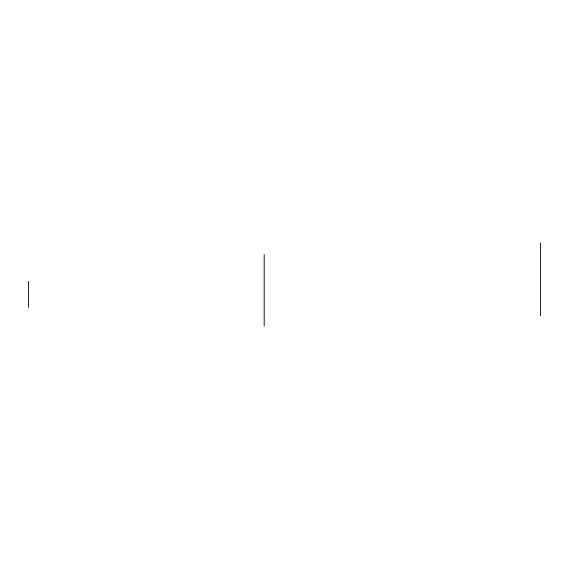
<?xml version="1.0" encoding="UTF-8"?>
<svg xmlns="http://www.w3.org/2000/svg" width="569" height="569" viewBox="0 0 569 569"><rect width="100%" height="100%" fill="white"/><g stroke="black" fill="none" stroke-linecap="round" stroke-linejoin="round"><path stroke-width="0.85" d="M540.55 243.055L540.55 315.681M264.194 254.428L264.194 325.945M28.45 281.349L28.45 307.48"/></g></svg>
